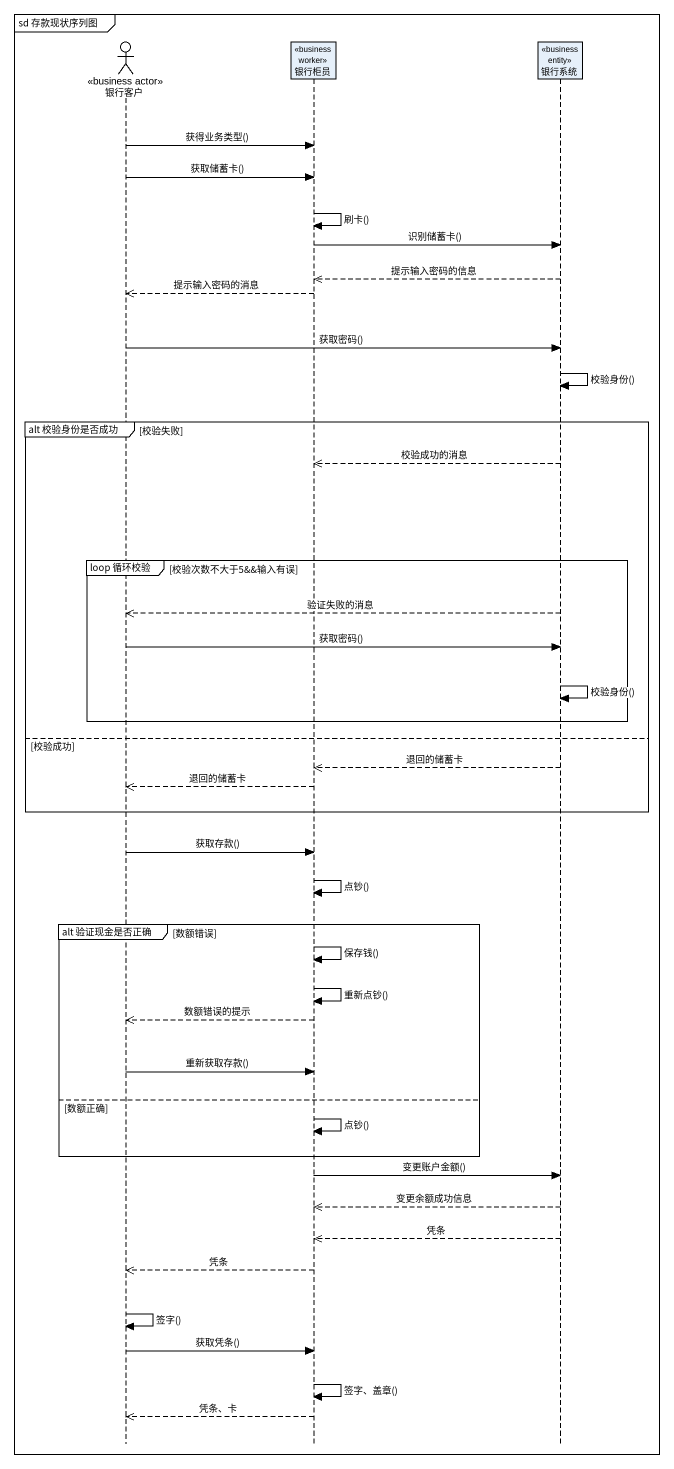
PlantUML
@startuml
mainframe sd 存款现状序列图
hide footbox
actor 银行客户 <<business actor>>
participant 银行柜员 <<business worker>>
participant 银行系统 <<business entity>>

银行客户 -> 银行柜员 : 获得业务类型()
银行客户 -> 银行柜员 : 获取储蓄卡()
银行柜员 -> 银行柜员 : 刷卡()
银行柜员 -> 银行系统 : 识别储蓄卡()
银行系统 -->> 银行柜员 : 提示输入密码的信息
银行柜员 -->> 银行客户 : 提示输入密码的消息
银行客户 -> 银行系统 : 获取密码()
银行系统 -> 银行系统 : 校验身份()
group alt 校验身份是否成功 [校验失败]
  银行系统 -->> 银行柜员 : 校验成功的消息
  group loop 循环校验 [校验次数不大于5&&输入有误]
    银行系统 -->> 银行客户 : 验证失败的消息
    银行客户 -> 银行系统 : 获取密码()
    银行系统 -> 银行系统 : 校验身份()
  end
else 校验成功
  银行系统 -->> 银行柜员 : 退回的储蓄卡
  银行柜员 -->> 银行客户 : 退回的储蓄卡
end
银行客户 -> 银行柜员 : 获取存款()
银行柜员 -> 银行柜员 : 点钞()
group alt 验证现金是否正确 [数额错误]
  银行柜员 -> 银行柜员 : 保存钱()
  银行柜员 -> 银行柜员 : 重新点钞()
  银行柜员 -->> 银行客户 : 数额错误的提示
  银行客户 -> 银行柜员 : 重新获取存款()
else 数额正确
  银行柜员 -> 银行柜员 : 点钞()
end
银行柜员 -> 银行系统 : 变更账户金额()
银行系统 -->> 银行柜员 : 变更余额成功信息
银行系统 -->> 银行柜员 : 凭条
银行柜员 -->> 银行客户 : 凭条
银行客户 -> 银行客户 : 签字()
银行客户 -> 银行柜员 : 获取凭条()
银行柜员 -> 银行柜员 : 签字、盖章()
银行柜员 -->> 银行客户 : 凭条、卡
@enduml
